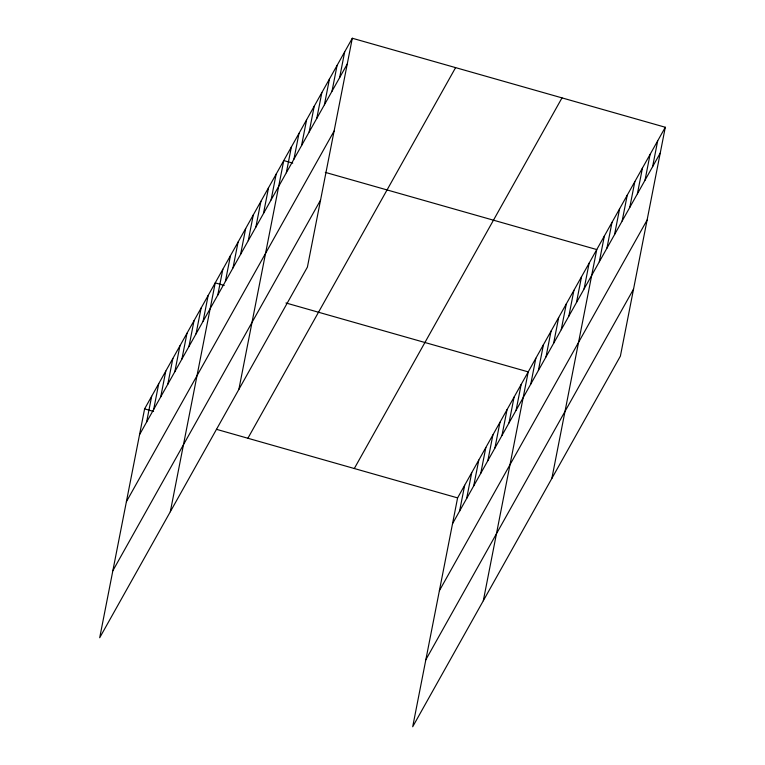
<?xml version="1.0" encoding="UTF-8"?>
<svg xmlns="http://www.w3.org/2000/svg" width="765" height="765" viewBox="0 0 765 765"><rect width="100%" height="100%" fill="white"/><g stroke="black" fill="none" stroke-linecap="round" stroke-linejoin="round"><path stroke-width="1.15" d="M352.302 38.25L144.604 408.883L99.699 637.742L307.406 267.109L352.302 38.25L665.301 127.258L620.396 356.117L412.698 726.75L457.594 497.891L665.301 127.258M146.603 422.07L151.661 396.28M153.669 409.466L158.728 383.676M160.727 396.863L165.785 371.073M167.793 384.26L172.852 358.479M174.85 371.666L179.909 345.876M181.917 359.062L186.976 333.272M188.974 346.459L194.033 320.669M196.041 333.856L201.099 308.066M203.098 321.252L208.157 295.472M170.318 511.728L215.223 282.868L224.202 285.422M217.776 295.06L222.835 269.28M225.398 281.472L230.456 255.692M233.009 267.884L238.068 242.094M240.621 254.296L245.68 228.506M248.243 240.707L253.301 214.917M255.854 227.119L260.913 201.329M263.476 213.521L268.534 187.741M271.087 199.933L276.146 174.152M238.862 389.423L283.758 160.554L292.746 163.117M286.32 172.756L291.379 146.966M293.932 159.168L298.991 133.378M301.553 145.58L306.612 119.789M309.165 131.991L314.224 106.201M316.777 118.393L321.845 92.613M324.398 104.805L329.457 79.015M332.01 91.217L337.069 65.427M339.631 77.628L344.69 51.838M459.602 511.077L464.661 485.287M466.66 498.474L471.718 472.684M473.726 485.871L478.785 460.081M480.783 473.267L485.842 447.487M487.85 460.673L492.909 434.883M494.907 448.07L499.966 422.28M501.974 435.467L507.032 409.677M509.031 422.863L514.09 397.073M516.098 410.26L521.156 384.479M483.317 600.735L528.213 371.876L285.947 302.978M530.776 384.068L535.835 358.288M538.388 370.48L543.446 344.699M546 356.892L551.058 331.102M553.621 343.303L558.68 317.513M561.233 329.715L566.291 303.925M568.854 316.127L573.913 290.337M576.466 302.529L581.524 276.748M584.077 288.941L589.136 263.16M551.852 478.431L596.757 249.562L325.307 172.374M599.311 261.764L604.369 235.974M606.932 248.176L611.99 222.386M614.544 234.587L619.602 208.797M622.155 220.999L627.223 195.209M629.777 207.401L634.835 181.621M637.388 193.813L642.447 168.032M645.01 180.224L650.068 154.434M652.622 166.636L657.68 140.846M139.546 434.673L347.243 64.04M126.397 501.687L334.095 131.054M112.847 570.728L320.554 200.095M247.889 438.259L455.596 67.626M354.31 468.515L562.007 97.882M452.536 523.681L660.243 153.048M439.387 590.695L647.094 220.062M425.847 659.736L633.544 289.103M144.604 408.883L153.583 411.436M216.457 429.318L457.594 497.891"/></g></svg>
